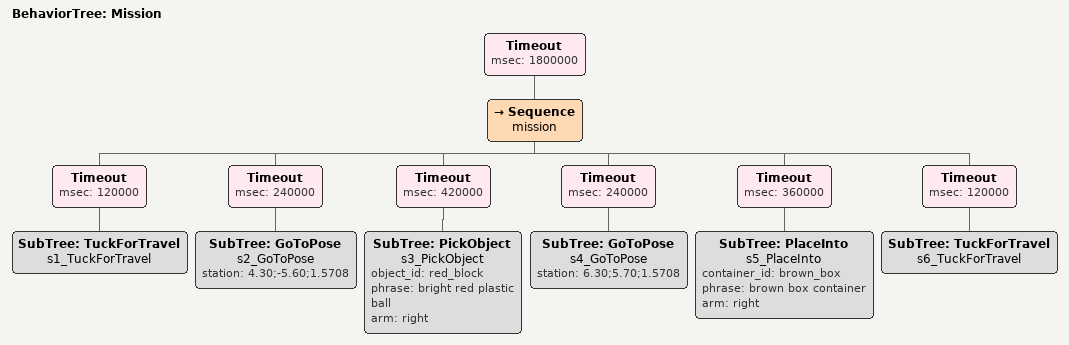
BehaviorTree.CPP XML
<root BTCPP_format="4" main_tree_to_execute="Mission">
  <BehaviorTree ID="Mission">
    <Timeout msec="1800000">
      <Sequence name="mission">
        <Timeout msec="120000">
          <SubTree ID="TuckForTravel" name="s1_TuckForTravel"/>
        </Timeout>
        <Timeout msec="240000">
          <SubTree ID="GoToPose" name="s2_GoToPose" station="4.30;-5.60;1.5708"/>
        </Timeout>
        <Timeout msec="420000">
          <SubTree ID="PickObject" name="s3_PickObject" object_id="red_block" phrase="bright red plastic ball" arm="right"/>
        </Timeout>
        <Timeout msec="240000">
          <SubTree ID="GoToPose" name="s4_GoToPose" station="6.30;5.70;1.5708"/>
        </Timeout>
        <Timeout msec="360000">
          <SubTree ID="PlaceInto" name="s5_PlaceInto" container_id="brown_box" phrase="brown box container" arm="right"/>
        </Timeout>
        <Timeout msec="120000">
          <SubTree ID="TuckForTravel" name="s6_TuckForTravel"/>
        </Timeout>
      </Sequence>
    </Timeout>
  </BehaviorTree>
</root>
